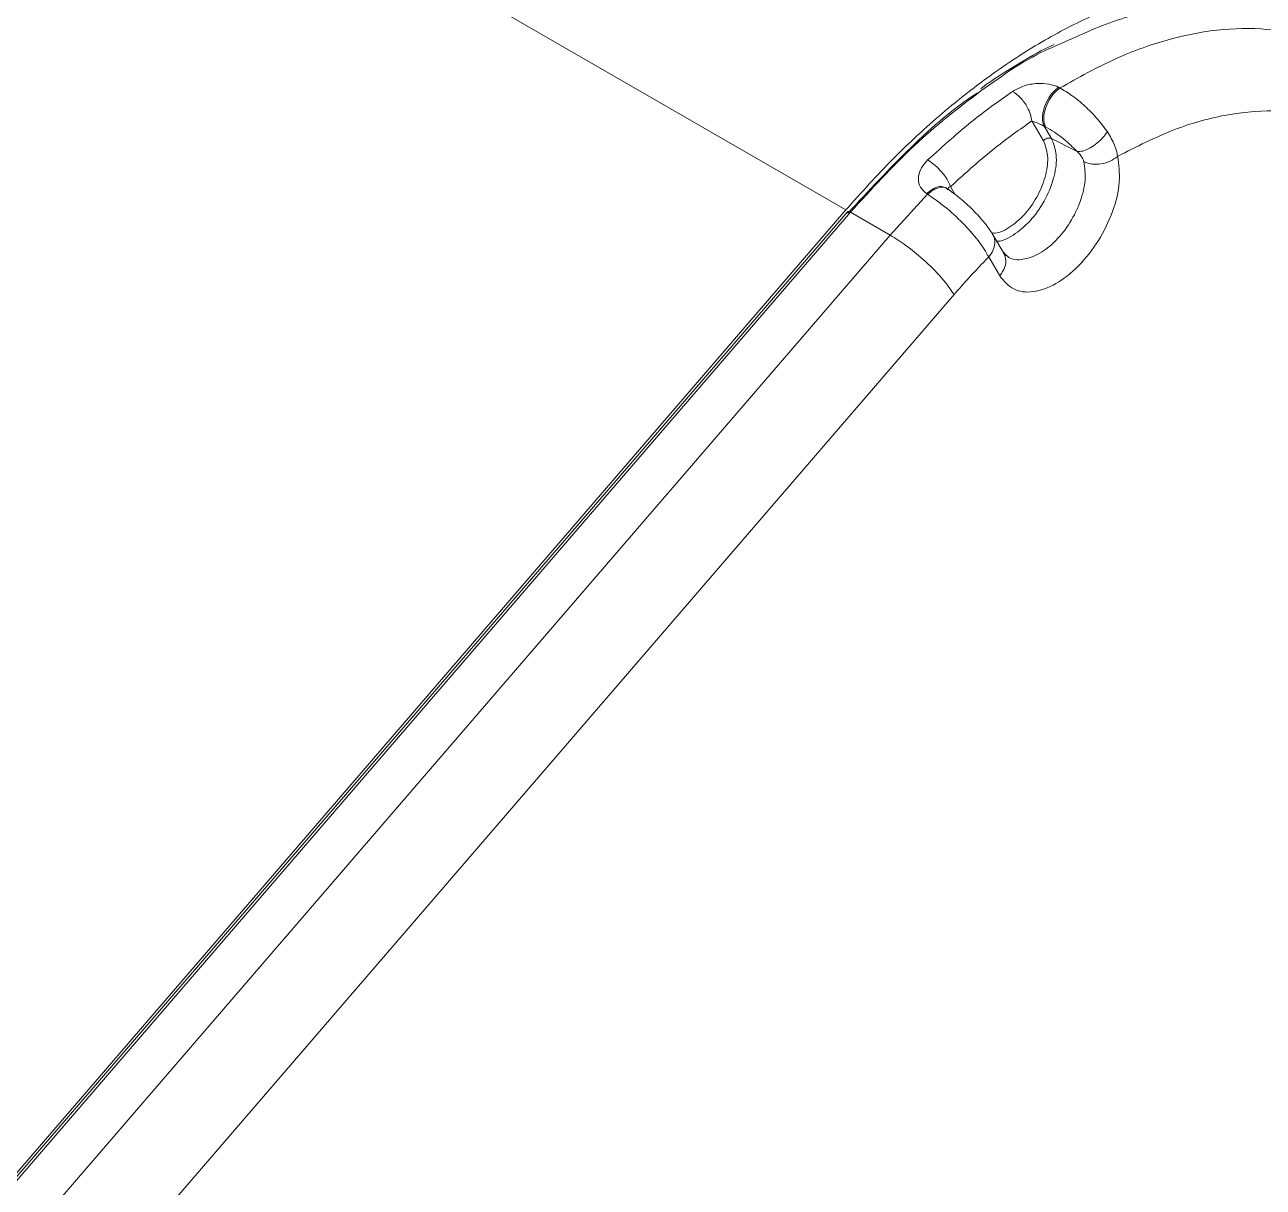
# Model space of a CAD drawing. Header units: millimetres. Extents: x 169 to 14583, y -399 to 10804.
# Drawn here: x 11267.7 to 11367, y 8511.3 to 8604.5 of the extents above; entities that cross this region are included whole.
import ezdxf

# ---------------------------------------------------------------- set-up
doc = ezdxf.new("R2010")
doc.units = ezdxf.units.MM
doc.header["$LTSCALE"] = 35

msp = doc.modelspace()

# ---------------------------------------------------------------- linework, layer by layer
at = {"color": 7, "linetype": 'Continuous', "lineweight": 18}
for p, q in [((11333.52, 8589.643), (11220.383, 8654.956)), ((11348.438, 8596.777), (11349.367, 8595.19)), ((11349.437, 8596.353), (11350.017, 8595.362)), ((11352.066, 8594.338), (11350.017, 8595.362)), ((11342.304, 8590.866), (11341.922, 8591.519)), ((11340.084, 8590.898), (11337.074, 8587.623)), ((11341.728, 8591.256), (11341.644, 8591.331)), ((11333.52, 8589.643), (11188.578, 8421.381)), ((11333.678, 8589.519), (11188.718, 8421.236)), ((11333.892, 8589.46), (11188.931, 8421.177)), ((11337.074, 8587.623), (11333.892, 8589.46)), ((11337.074, 8587.623), (11270.178, 8509.965)), ((11346.181, 8586.184), (11345.298, 8587.693)), ((11345.865, 8584.364), (11344.982, 8585.873)), ((11342.204, 8582.859), (11275.408, 8505.316))]:
    msp.add_line(p, q, dxfattribs=at)
at = {"color": 7, "linetype": 'Continuous', "lineweight": 18, "flags": 128}
for points in [[(11350.59, 8599.473), (11350.645, 8599.445), (11350.688, 8599.423)], [(11349.437, 8596.353), (11349.492, 8596.325), (11349.535, 8596.303)], [(11340.084, 8590.898), (11340.035, 8590.93), (11339.997, 8590.956)]]:
    msp.add_lwpolyline(points, dxfattribs=at)
at = {"color": 7, "linetype": 'Continuous', "lineweight": 18}
for points, knots in [([(11365.434, 8608.055), (11364.18, 8608.004), (11361.676, 8607.901), (11357.696, 8606.956), (11353.62, 8605.449), (11349.478, 8603.337), (11345.336, 8600.67), (11341.26, 8597.473), (11337.279, 8593.825), (11334.774, 8591.039), (11333.52, 8589.643)], [0, 0, 0, 0, 0.125233, 0.250026, 0.374807, 0.500001, 0.625206, 0.750005, 0.874802, 1, 1, 1, 1]), ([(11370.71, 8603.865), (11369.773, 8604.361), (11367.714, 8605.454), (11364.004, 8606.11), (11359.787, 8605.987), (11355.256, 8605.032), (11352.095, 8603.58), (11350.482, 8602.84)], [0, 0, 0, 0, 0.171127, 0.37626, 0.581394, 0.786527, 1, 1, 1, 1]), ([(11373.883, 8602.012), (11373.09, 8602.454), (11371.232, 8603.49), (11367.826, 8604.194), (11363.834, 8604.251), (11359.581, 8603.455), (11355.17, 8601.92), (11352.182, 8600.255), (11350.688, 8599.423)], [0, 0, 0, 0, 0.129547, 0.303638, 0.477728, 0.651819, 0.825909, 1, 1, 1, 1]), ([(11350.482, 8602.84), (11350.271, 8602.754), (11348.247, 8601.927), (11344.339, 8599.268), (11338.924, 8594.963), (11335.569, 8591.294), (11333.892, 8589.46)], [0, 0, 0, 0, 0.037447, 0.358298, 0.679149, 1, 1, 1, 1]), ([(11350.234, 8602.906), (11350.101, 8602.845), (11349.079, 8602.38), (11347.156, 8601.232), (11345.318, 8600.101), (11344.388, 8599.397), (11344.339, 8599.36)], [0, 0, 0, 0, 0.06776, 0.521311, 0.974888, 1, 1, 1, 1]), ([(11346.901, 8599.149), (11347.196, 8599.312), (11347.774, 8599.631), (11348.83, 8599.812), (11349.665, 8599.775), (11350.234, 8599.635), (11350.471, 8599.527), (11350.59, 8599.473)], [0, 0, 0, 0, 0.278694, 0.545909, 0.777364, 0.887605, 1, 1, 1, 1]), ([(11350.59, 8599.473), (11350.439, 8599.352), (11350.117, 8599.093), (11349.681, 8598.463), (11349.391, 8597.769), (11349.28, 8597.153), (11349.297, 8596.679), (11349.392, 8596.458), (11349.437, 8596.353)], [0, 0, 0, 0, 0.169933, 0.362096, 0.564948, 0.721855, 0.868383, 1, 1, 1, 1]), ([(11350.688, 8599.423), (11350.537, 8599.302), (11350.215, 8599.043), (11349.779, 8598.413), (11349.489, 8597.719), (11349.378, 8597.103), (11349.395, 8596.629), (11349.49, 8596.408), (11349.535, 8596.303)], [0, 0, 0, 0, 0.169923, 0.362082, 0.564936, 0.721848, 0.86838, 1, 1, 1, 1]), ([(11350.688, 8599.423), (11351.017, 8599.228), (11351.684, 8598.833), (11352.705, 8597.984), (11353.693, 8596.991), (11354.22, 8596.277), (11354.495, 8595.904)], [0, 0, 0, 0, 0.2403395, 0.488092, 0.7333085, 1, 1, 1, 1]), ([(11344.098, 8599.032), (11344.082, 8599.022), (11342.257, 8597.894), (11338.676, 8594.741), (11335.357, 8591.175), (11333.697, 8589.392)], [0, 0, 0, 0, 0.004452, 0.50223, 1, 1, 1, 1]), ([(11340.082, 8593.647), (11341.335, 8594.779), (11343.574, 8596.801), (11345.884, 8598.431), (11346.901, 8599.149)], [0, 0, 0, 0, 0.559941, 1, 1, 1, 1]), ([(11346.901, 8599.149), (11347.118, 8598.994), (11347.558, 8598.679), (11348.065, 8597.959), (11348.359, 8597.295), (11348.412, 8596.943), (11348.438, 8596.777)], [0, 0, 0, 0, 0.2894444, 0.5859355, 0.8050074, 1, 1, 1, 1]), ([(11380.205, 8590.378), (11379.498, 8591.423), (11378.087, 8593.507), (11375.276, 8595.696), (11372.035, 8597.131), (11368.325, 8597.727), (11364.231, 8597.419), (11359.841, 8596.241), (11356.829, 8594.707), (11355.32, 8593.939)], [0, 0, 0, 0, 0.140267, 0.279921, 0.419742, 0.560262, 0.70679, 0.853061, 1, 1, 1, 1]), ([(11341.922, 8591.519), (11343.119, 8592.601), (11345.259, 8594.532), (11347.466, 8596.091), (11348.438, 8596.777)], [0, 0, 0, 0, 0.559941, 1, 1, 1, 1]), ([(11348.438, 8596.777), (11348.601, 8596.723), (11348.831, 8596.646), (11349.159, 8596.496), (11349.304, 8596.424), (11349.376, 8596.387), (11349.417, 8596.364), (11349.437, 8596.353)], [0, 0, 0, 0, 0.583167, 0.824264, 0.889945, 0.947867, 1, 1, 1, 1]), ([(11349.535, 8596.303), (11349.776, 8596.167), (11350.26, 8595.895), (11351.185, 8595.209), (11351.731, 8594.669), (11352.066, 8594.338)], [0, 0, 0, 0, 0.276905, 0.556393, 1, 1, 1, 1]), ([(11354.495, 8595.904), (11354.384, 8595.75), (11354.151, 8595.428), (11353.663, 8594.969), (11353.092, 8594.575), (11352.507, 8594.325), (11352.209, 8594.334), (11352.066, 8594.338)], [0, 0, 0, 0, 0.174529, 0.365654, 0.564406, 0.792667, 1, 1, 1, 1]), ([(11354.495, 8595.904), (11354.712, 8595.551), (11355.117, 8594.89), (11355.255, 8594.241), (11355.32, 8593.939)], [0, 0, 0, 0, 0.534939, 1, 1, 1, 1]), ([(11349.367, 8595.19), (11349.511, 8594.816), (11349.8, 8594.069), (11349.627, 8592.485), (11348.999, 8590.845), (11347.99, 8589.335), (11346.768, 8588.273), (11345.765, 8587.735), (11345.312, 8587.797), (11345.215, 8587.81)], [0, 0, 0, 0, 0.15938, 0.31876, 0.47814, 0.63752, 0.7969, 0.95628, 1, 1, 1, 1]), ([(11350.017, 8595.362), (11350.179, 8594.949), (11350.504, 8594.122), (11350.303, 8592.358), (11349.613, 8590.537), (11348.486, 8588.86), (11347.136, 8587.687), (11346.095, 8587.104), (11345.655, 8587.148), (11345.614, 8587.152)], [0, 0, 0, 0, 0.163889, 0.327778, 0.491667, 0.655557, 0.819446, 0.983335, 1, 1, 1, 1]), ([(11339.997, 8590.956), (11339.814, 8591.117), (11339.444, 8591.443), (11339.293, 8592.163), (11339.475, 8592.949), (11339.877, 8593.412), (11340.082, 8593.647)], [0, 0, 0, 0, 0.237829, 0.481177, 0.736075, 1, 1, 1, 1]), ([(11341.922, 8591.519), (11341.836, 8591.719), (11341.659, 8592.136), (11341.134, 8592.797), (11340.575, 8593.328), (11340.242, 8593.543), (11340.082, 8593.647)], [0, 0, 0, 0, 0.270262, 0.56243, 0.789737, 1, 1, 1, 1]), ([(11355.32, 8593.939), (11355.411, 8593.28), (11355.592, 8591.961), (11355.005, 8589.522), (11353.853, 8587.138), (11352.234, 8585.073), (11350.371, 8583.612), (11348.523, 8582.958), (11346.881, 8583.138), (11346.204, 8583.956), (11345.865, 8584.364)], [0, 0, 0, 0, 0.125008, 0.249998, 0.374994, 0.499997, 0.624999, 0.749994, 0.87494, 1, 1, 1, 1]), ([(11352.612, 8593.515), (11352.678, 8593.039), (11352.81, 8592.087), (11352.385, 8590.326), (11351.553, 8588.604), (11350.384, 8587.114), (11349.037, 8586.054), (11347.711, 8585.597), (11346.683, 8585.662), (11346.298, 8586.095), (11346.164, 8586.246)], [0, 0, 0, 0, 0.132763, 0.265525, 0.398288, 0.531051, 0.663813, 0.796576, 0.929339, 1, 1, 1, 1]), ([(11352.066, 8594.338), (11352.211, 8594.184), (11352.465, 8593.914), (11352.568, 8593.635), (11352.612, 8593.515)], [0, 0, 0, 0, 0.571362, 1, 1, 1, 1]), ([(11339.997, 8590.956), (11340.192, 8591.111), (11340.594, 8591.429), (11341.17, 8591.566), (11341.448, 8591.455), (11341.567, 8591.408)], [0, 0, 0, 0, 0.351423, 0.723241, 1, 1, 1, 1]), ([(11341.644, 8591.331), (11341.62, 8591.354), (11341.475, 8591.496), (11341.07, 8591.469), (11340.546, 8591.279), (11340.235, 8591.022), (11340.084, 8590.898)], [0, 0, 0, 0, 0.070629, 0.439676, 0.728738, 1, 1, 1, 1]), ([(11341.734, 8591.268), (11341.728, 8591.304), (11341.715, 8591.376), (11341.793, 8591.465), (11341.878, 8591.501), (11341.922, 8591.519)], [0, 0, 0, 0, 0.33044, 0.654347, 1, 1, 1, 1]), ([(11344.982, 8585.873), (11344.869, 8586.077), (11344.644, 8586.483), (11343.987, 8587.398), (11342.935, 8588.597), (11341.461, 8589.953), (11340.54, 8590.585), (11340.084, 8590.898)], [0, 0, 0, 0, 0.130119, 0.258873, 0.511084, 0.758072, 1, 1, 1, 1]), ([(11341.567, 8591.408), (11341.571, 8591.407), (11341.61, 8591.397), (11341.632, 8591.362), (11341.652, 8591.33)], [0, 0, 0, 0, 0.115016, 1, 1, 1, 1]), ([(11345.294, 8587.698), (11345.099, 8587.993), (11344.71, 8588.58), (11343.746, 8589.63), (11342.663, 8590.633), (11341.993, 8591.113), (11341.659, 8591.352)], [0, 0, 0, 0, 0.2523579, 0.5031791, 0.7524083, 1, 1, 1, 1]), ([(11333.892, 8589.46), (11333.842, 8589.485), (11333.744, 8589.536), (11333.701, 8589.524), (11333.679, 8589.518)], [0, 0, 0, 0, 0.507892, 1, 1, 1, 1]), ([(11342.204, 8582.859), (11341.903, 8583.297), (11341.302, 8584.173), (11339.831, 8585.615), (11338.352, 8586.822), (11337.5, 8587.356), (11337.074, 8587.623)], [0, 0, 0, 0, 0.279619, 0.559238, 0.779619, 1, 1, 1, 1]), ([(11345.277, 8587.685), (11345.298, 8587.662), (11345.471, 8587.478), (11345.492, 8587.004), (11345.36, 8586.391), (11345.108, 8586.046), (11344.982, 8585.873)], [0, 0, 0, 0, 0.051894, 0.419951, 0.709976, 1, 1, 1, 1]), ([(11344.982, 8585.873), (11344.454, 8585.328), (11343.512, 8584.356), (11342.604, 8583.316), (11342.204, 8582.859)], [0, 0, 0, 0, 0.559957, 1, 1, 1, 1]), ([(11345.865, 8584.364), (11346.018, 8584.586), (11346.323, 8585.028), (11346.394, 8585.702), (11346.235, 8586.045), (11346.169, 8586.188)], [0, 0, 0, 0, 0.367722, 0.735444, 1, 1, 1, 1]), ([(11346.379, 8585.969), (11346.37, 8585.973), (11346.305, 8585.999), (11346.236, 8586.102), (11346.177, 8586.191)], [0, 0, 0, 0, 0.136207, 1, 1, 1, 1])]:
    msp.add_open_spline(points, degree=3, knots=knots, dxfattribs=at)
for points in [[(11350.017, 8595.362), (11349.966, 8595.38), (11349.864, 8595.416), (11349.681, 8595.395), (11349.502, 8595.32), (11349.412, 8595.233), (11349.367, 8595.19)], [(11355.32, 8593.939), (11355.126, 8593.798), (11354.74, 8593.517), (11353.991, 8593.307), (11353.23, 8593.281), (11352.818, 8593.437), (11352.612, 8593.515)]]:
    msp.add_open_spline(points, degree=3, dxfattribs=at)

doc.saveas('drawing.dxf')
